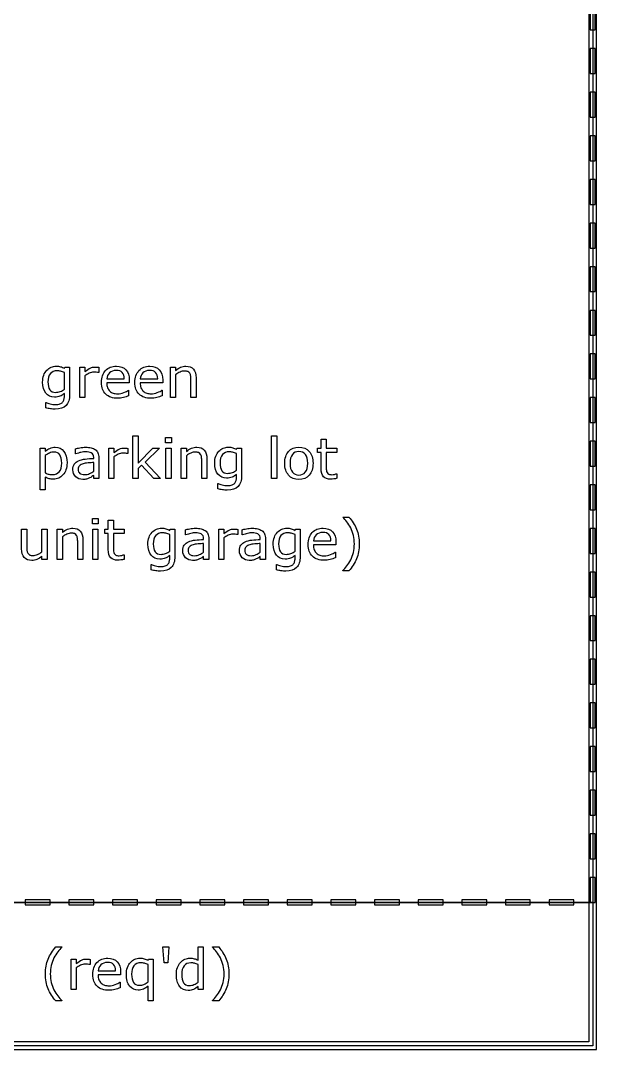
# Model space of a CAD drawing. Extents: x -13 to 750, y 12 to 2314.
# Drawn here: x 176.2 to 268.6, y 128.3 to 293.4 of the extents above; entities that cross this region are included whole.
import ezdxf

# ---------------------------------------------------------------- set-up
doc = ezdxf.new("R2010")
doc.units = 0
doc.layers.get('0').update_dxf_attribs({"linetype": 'CONTINUOUS'})

msp = doc.modelspace()

# ---------------------------------------------------------------- linework, layer by layer
at = {"color": 7}
for points in [[(43.400391, 580.4896), (43.400391, 128.2904), (268.59961, 128.2904), (268.59961, 580.4896)], [(44.599609, 579.2904), (267.40039, 579.2904), (267.40039, 129.4896), (44.599609, 129.4896)], [(44, 295.89), (268, 295.89), (268, 151.89), (44, 151.89)], [(267.59961, 295.89), (267.59961, 291.89), (268.40039, 291.89), (268.40039, 295.89)], [(267.59961, 288.89), (267.59961, 284.89), (268.40039, 284.89), (268.40039, 288.89)], [(267.59961, 281.89), (267.59961, 277.89), (268.40039, 277.89), (268.40039, 281.89)], [(267.59961, 274.89), (267.59961, 270.89), (268.40039, 270.89), (268.40039, 274.89)], [(267.59961, 267.89), (267.59961, 263.89), (268.40039, 263.89), (268.40039, 267.89)], [(267.59961, 260.89), (267.59961, 256.89), (268.40039, 256.89), (268.40039, 260.89)], [(267.59961, 253.89), (267.59961, 249.89), (268.40039, 249.89), (268.40039, 253.89)], [(267.59961, 246.89), (267.59961, 242.89), (268.40039, 242.89), (268.40039, 246.89)], [(267.59961, 239.89), (267.59961, 235.89), (268.40039, 235.89), (268.40039, 239.89)], [(267.59961, 232.89), (267.59961, 228.89), (268.40039, 228.89), (268.40039, 232.89)], [(198.68628, 219.8902), (197.59644, 219.8902), (195.62769, 222.0391), (195.09155, 221.5294), (195.09155, 219.89), (194.26538, 219.89), (194.26538, 226.7279), (195.09155, 226.7279), (195.09155, 222.3421), (197.47778, 224.7987), (198.51929, 224.7987), (196.23853, 222.5311)], [(200.44409, 225.6207), (199.51245, 225.6207), (199.51245, 226.4776), (200.44409, 226.4776)], [(217.32791, 219.8902), (216.50174, 219.8902), (216.50174, 226.7281), (217.32791, 226.7281)], [(200.39139, 219.8902), (199.56522, 219.8902), (199.56522, 224.7989), (200.39139, 224.7989)], [(267.59961, 225.89), (267.59961, 221.89), (268.40039, 221.89), (268.40039, 225.89)], [(182.84399, 222.382)], [(222.29373, 222.3423)], [(223.14627, 222.3423)], [(267.59961, 218.89), (267.59961, 214.89), (268.40039, 214.89), (268.40039, 218.89)], [(188.7152, 212.6205), (187.78356, 212.6205), (187.78356, 213.4774), (188.7152, 213.4774)], [(188.6625, 206.89), (187.83633, 206.89), (187.83633, 211.7987), (188.6625, 211.7987)], [(267.59961, 211.89), (267.59961, 207.89), (268.40039, 207.89), (268.40039, 211.89)], [(230.55557, 209.4039)], [(267.59961, 204.89), (267.59961, 200.89), (268.40039, 200.89), (268.40039, 204.89)], [(267.59961, 197.89), (267.59961, 193.89), (268.40039, 193.89), (268.40039, 197.89)], [(267.59961, 190.89), (267.59961, 186.89), (268.40039, 186.89), (268.40039, 190.89)], [(267.59961, 183.89), (267.59961, 179.89), (268.40039, 179.89), (268.40039, 183.89)], [(267.59961, 176.89), (267.59961, 172.89), (268.40039, 172.89), (268.40039, 176.89)], [(267.59961, 169.89), (267.59961, 165.89), (268.40039, 165.89), (268.40039, 169.89)], [(267.59961, 162.89), (267.59961, 158.89), (268.40039, 158.89), (268.40039, 162.89)], [(267.59961, 155.89), (267.59961, 151.89), (268.40039, 151.89), (268.40039, 155.89)], [(177, 152.2904), (177, 151.4896), (181, 151.4896), (181, 152.2904)], [(184, 152.2904), (184, 151.4896), (188, 151.4896), (188, 152.2904)], [(191, 152.2904), (191, 151.4896), (195, 151.4896), (195, 152.2904)], [(198, 152.2904), (198, 151.4896), (202, 151.4896), (202, 152.2904)], [(205, 152.2904), (205, 151.4896), (209, 151.4896), (209, 152.2904)], [(212, 152.2904), (212, 151.4896), (216, 151.4896), (216, 152.2904)], [(219, 152.2904), (219, 151.4896), (223, 151.4896), (223, 152.2904)], [(226, 152.2904), (226, 151.4896), (230, 151.4896), (230, 152.2904)], [(233, 152.2904), (233, 151.4896), (237, 151.4896), (237, 152.2904)], [(240, 152.2904), (240, 151.4896), (244, 151.4896), (244, 152.2904)], [(247, 152.2904), (247, 151.4896), (251, 151.4896), (251, 152.2904)], [(254, 152.2904), (254, 151.4896), (258, 151.4896), (258, 152.2904)], [(261, 152.2904), (261, 151.4896), (265, 151.4896), (265, 152.2904)], [(44, 151.89), (268, 151.89), (268, 128.89), (44, 128.89)], [(200.0376, 144.7279), (199.84863, 142.1835), (199.25098, 142.1835), (199.06201, 144.7279)], [(209.65723, 140.4038)]]:
    msp.add_lwpolyline(points, close=True, dxfattribs=at)
for points in [[(183.27682, 237.5877), (183.32952, 237.7986), (184.10296, 237.7986), (184.10306, 233.4482)], [(186.55525, 236.3755), (186.55525, 232.89), (185.729, 232.89), (185.729, 237.7987), (186.55518, 237.7987), (186.55518, 237.0736)], [(188.79199, 237.7467), (188.79202, 236.8979)], [(201.11873, 236.5548), (201.11873, 232.89), (200.29256, 232.89), (200.29256, 237.7987), (201.11873, 237.7987), (201.11873, 237.2538)], [(183.27689, 234.2392), (183.27689, 236.9155)], [(188.79202, 236.8979), (188.74812, 236.8979)], [(190.06204, 235.8916), (192.87454, 235.8916)], [(193.67874, 235.2588), (190.06204, 235.2588)], [(193.6787, 235.707), (193.67874, 235.2588)], [(195.42337, 235.8916), (198.23587, 235.8916)], [(199.04007, 235.2588), (195.42337, 235.2588)], [(199.04012, 235.707), (199.04007, 235.2588)], [(204.397, 232.8901), (203.57083, 232.8901), (203.57083, 235.685)], [(204.39705, 236.076), (204.397, 232.8901)], [(183.27682, 233.1097), (183.27682, 233.558)], [(183.27689, 234.2393), (183.27689, 234.2392)], [(193.53812, 234.0898), (193.58202, 234.0898), (193.58202, 233.1889)], [(198.89944, 234.0898), (198.94344, 234.0898), (198.94344, 233.1889)], [(180.29739, 231.2421), (180.29739, 232.0858), (180.34129, 232.0858)], [(224.44266, 221.4938), (224.44266, 224.1042), (223.88455, 224.1042), (223.88455, 224.7985), (224.44266, 224.7985), (224.44266, 226.2091), (225.26883, 226.2091), (225.26883, 224.7985), (226.97391, 224.7985), (226.97391, 224.1042), (225.26883, 224.1042), (225.26883, 221.8673)], [(180.20288, 220.1368), (180.20288, 218.0802), (179.37671, 218.0802), (179.37671, 224.7994), (180.20288, 224.7994), (180.20288, 224.2852)], [(185.10718, 223.8541), (185.06328, 223.8541), (185.06328, 224.6934)], [(191.21562, 223.3756), (191.21562, 219.89), (190.38944, 219.89), (190.38944, 224.7987), (191.21562, 224.7987), (191.21562, 224.0736)], [(193.45243, 224.7467), (193.45239, 223.898)], [(202.85237, 223.5549), (202.85237, 219.89), (202.0262, 219.89), (202.0262, 224.7987), (202.85237, 224.7987), (202.85237, 224.2538)], [(210.87668, 224.5878), (210.92938, 224.7987), (211.70282, 224.7987), (211.70291, 220.4483)], [(180.20288, 223.5904), (180.20288, 220.8087)], [(187.97681, 223.1337), (187.97681, 223.2611)], [(188.79863, 223.221), (188.79858, 219.8902)], [(193.45239, 223.898), (193.40849, 223.898)], [(206.1307, 223.076), (206.13065, 219.8902)], [(210.87674, 221.2393), (210.87674, 223.9156)], [(183.69653, 222.4044), (183.69653, 222.4039)], [(187.97681, 221.0987), (187.97681, 222.4654)], [(206.13065, 219.8902), (205.30447, 219.8902), (205.30447, 222.6851)], [(210.87674, 221.2394), (210.87674, 221.2393)], [(187.97681, 221.0986), (187.97681, 221.0987)], [(188.79858, 219.8902), (187.97681, 219.8902), (187.97681, 220.4131)], [(210.87668, 220.1098), (210.87668, 220.5581)], [(226.92998, 220.6764), (226.97388, 220.6764), (226.97391, 219.9341)], [(207.89725, 218.2422), (207.89725, 219.0859), (207.94115, 219.0859)], [(190.31485, 208.4937), (190.31485, 211.1041), (189.75674, 211.1041), (189.75674, 211.7984), (190.31485, 211.7984), (190.31485, 213.209), (191.14102, 213.209), (191.14102, 211.7984), (192.8461, 211.7984), (192.8461, 211.1041), (191.14102, 211.1041), (191.14102, 208.8672)], [(227.91006, 213.6841), (227.91006, 213.7281), (228.91641, 213.7281)], [(176.40172, 208.6127), (176.40172, 211.7987), (177.22789, 211.7987), (177.22789, 209.0038)], [(179.68008, 208.1336), (179.68008, 211.7986), (180.50625, 211.7986), (180.50621, 206.89)], [(182.95831, 210.5547), (182.95831, 206.89), (182.13214, 206.89), (182.13214, 211.7987), (182.95831, 211.7987), (182.95831, 211.2538)], [(200.16293, 211.5877), (200.21563, 211.7986), (200.98906, 211.7986), (200.98916, 207.4482)], [(202.73819, 210.854), (202.69419, 210.854), (202.69419, 211.6933)], [(208.84663, 210.3755), (208.84663, 206.89), (208.02045, 206.89), (208.02045, 211.7987), (208.84663, 211.7987), (208.84663, 211.0736)], [(211.08344, 211.7467), (211.0834, 210.8979)], [(211.82608, 210.854), (211.78218, 210.854), (211.78218, 211.6933)], [(220.26352, 211.5877), (220.31622, 211.7986), (221.08966, 211.7986), (221.08975, 207.4482)], [(186.23668, 206.89), (185.41051, 206.89), (185.41051, 209.6849)], [(186.23663, 210.076), (186.23668, 206.89)], [(200.16299, 208.2392), (200.16299, 210.9155)], [(205.60782, 210.1336), (205.60782, 210.261)], [(206.42954, 210.2209), (206.42959, 206.8901)], [(211.0834, 210.8979), (211.0395, 210.8979)], [(214.69571, 210.1336), (214.69571, 210.261)], [(215.51753, 210.2209), (215.51748, 206.8901)], [(220.26358, 208.2392), (220.26358, 210.9155)], [(223.20791, 209.8916), (226.02041, 209.8916)], [(226.82457, 209.707), (226.82461, 209.2588)], [(200.16299, 208.2393), (200.16299, 208.2392)], [(205.60782, 208.0986), (205.60782, 209.4653)], [(205.60782, 208.0985), (205.60782, 208.0986)], [(214.69571, 208.0986), (214.69571, 209.4653)], [(214.69571, 208.0985), (214.69571, 208.0986)], [(220.26358, 208.2393), (220.26358, 208.2392)], [(226.82461, 209.2588), (223.20791, 209.2588)], [(226.68399, 208.0898), (226.72789, 208.0898), (226.72789, 207.1889)], [(180.50621, 206.89), (179.68004, 206.89), (179.68004, 207.4349)], [(192.80217, 207.6763), (192.84607, 207.6763), (192.8461, 206.934)], [(200.16293, 207.1097), (200.16293, 207.558)], [(206.42959, 206.8901), (205.60782, 206.8901), (205.60782, 207.413)], [(215.51748, 206.8901), (214.69571, 206.8901), (214.69571, 207.413)], [(220.26352, 207.1097), (220.26352, 207.558)], [(197.1835, 205.2421), (197.1835, 206.0858), (197.2274, 206.0858)], [(217.28409, 205.2421), (217.28409, 206.0858), (217.32799, 206.0858)], [(228.91641, 205.0796), (227.91006, 205.0796), (227.91006, 205.1236)], [(181.87939, 144.7279), (182.88574, 144.7279), (182.88574, 144.6839)], [(204.72656, 142.6014), (204.72656, 144.7284), (205.55273, 144.7284), (205.55273, 137.89)], [(207.01172, 144.684), (207.01172, 144.728), (208.01807, 144.728)], [(185.17094, 141.3754), (185.17094, 137.89), (184.34477, 137.89), (184.34477, 142.7987), (185.17094, 142.7987), (185.17094, 142.0736)], [(187.40775, 142.7467), (187.40771, 141.8978)], [(196.70215, 142.5877), (196.75485, 142.7986), (197.52829, 142.7986), (197.52832, 136.0795)], [(187.40771, 141.8978), (187.36381, 141.8978)], [(188.67773, 140.8915), (191.49023, 140.8915)], [(192.29439, 140.7069), (192.29443, 140.2587)], [(196.70215, 139.138), (196.70215, 141.9154)], [(204.72656, 139.0985), (204.72656, 141.9154)], [(192.29443, 140.2587), (188.67773, 140.2587)], [(192.15381, 139.0897), (192.19771, 139.0897), (192.19771, 138.1888)], [(196.70215, 139.1385), (196.70215, 139.138)], [(204.72656, 139.0983), (204.72656, 139.0985)], [(197.52832, 136.0795), (196.70215, 136.0795), (196.70215, 138.4437)], [(205.55273, 137.89), (204.72656, 137.89), (204.72656, 138.4042)], [(182.88574, 136.0795), (181.87939, 136.0795)], [(182.88574, 136.1234), (182.88574, 136.0795)], [(208.01807, 136.0795), (207.01172, 136.0795), (207.01172, 136.1235)]]:
    msp.add_lwpolyline(points, dxfattribs=at)
for points in [[(180.44674, 237.2757), (180.637167, 237.483767), (180.86861, 237.6449), (181.14107, 237.7591)], [(181.14107, 237.7591), (181.41353, 237.8763), (181.684527, 237.9349), (181.95406, 237.9349)], [(181.95406, 237.9349), (182.23824, 237.9349), (182.475547, 237.905567), (182.66598, 237.8469)], [(182.66598, 237.8469), (182.859333, 237.791567), (183.062947, 237.705167), (183.27682, 237.5877)], [(187.4209, 237.6317), (187.672853, 237.743033), (187.9292, 237.7987), (188.18994, 237.7987)], [(188.18994, 237.7987), (188.333493, 237.7987), (188.437497, 237.794367), (188.50195, 237.7857)], [(188.50195, 237.7857), (188.566417, 237.779033), (188.663097, 237.766033), (188.79199, 237.7467)], [(189.87743, 237.2275), (190.316883, 237.699167), (190.894033, 237.935), (191.60888, 237.935)], [(191.60888, 237.935), (192.270987, 237.935), (192.78075, 237.741633), (193.13817, 237.3549)], [(195.23885, 237.2275), (195.678303, 237.699167), (196.25545, 237.935), (196.97029, 237.935)], [(196.97029, 237.935), (197.632403, 237.935), (198.14217, 237.741633), (198.49959, 237.3549)], [(201.11873, 237.2538), (201.376543, 237.467667), (201.643147, 237.634633), (201.91854, 237.7547)], [(201.91854, 237.7547), (202.193927, 237.874833), (202.47664, 237.9349), (202.76668, 237.9349)], [(202.76668, 237.9349), (203.296953, 237.9349), (203.70125, 237.775233), (203.97957, 237.4559)], [(179.78316, 235.3905), (179.78316, 235.812367), (179.841753, 236.175633), (179.95894, 236.4803)], [(179.95894, 236.4803), (180.07906, 236.787967), (180.24166, 237.0531), (180.44674, 237.2757)], [(181.02689, 236.7354), (180.766143, 236.430733), (180.63577, 235.988367), (180.63577, 235.4083)], [(182.09915, 237.1924), (181.64505, 237.1924), (181.28763, 237.040067), (181.02689, 236.7354)], [(182.66165, 237.1264), (182.47415, 237.1704), (182.28665, 237.1924), (182.09915, 237.1924)], [(183.27689, 236.9155), (183.057163, 237.0151), (182.852083, 237.0854), (182.66165, 237.1264)], [(186.55518, 237.0736), (186.8833, 237.337267), (187.171873, 237.5233), (187.4209, 237.6317)], [(187.24079, 236.8105), (187.00349, 236.699167), (186.774977, 236.554167), (186.55525, 236.3755)], [(187.97907, 236.9819), (187.72419, 236.9819), (187.478097, 236.924767), (187.24079, 236.8105)], [(188.38777, 236.9599), (188.27351, 236.974567), (188.137277, 236.9819), (187.97907, 236.9819)], [(188.74812, 236.8979), (188.625073, 236.927233), (188.504957, 236.9479), (188.38777, 236.9599)], [(189.22265, 235.3159), (189.22265, 236.118633), (189.44091, 236.755833), (189.87743, 237.2275)], [(190.50589, 236.8628), (190.24515, 236.602), (190.0972, 236.278267), (190.06204, 235.8916)], [(191.56497, 237.2539), (191.12259, 237.2539), (190.769563, 237.123533), (190.50589, 236.8628)], [(192.54495, 236.8979), (192.331083, 237.135233), (192.004423, 237.2539), (191.56497, 237.2539)], [(192.87454, 235.8916), (192.871873, 236.3252), (192.76201, 236.660633), (192.54495, 236.8979)], [(193.13817, 237.3549), (193.498523, 236.968233), (193.6787, 236.418933), (193.6787, 235.707)], [(194.58406, 235.3159), (194.58406, 236.118633), (194.802323, 236.755833), (195.23885, 237.2275)], [(195.86722, 236.8628), (195.606473, 236.602), (195.458523, 236.278267), (195.42337, 235.8916)], [(196.9263, 237.2539), (196.48392, 237.2539), (196.130893, 237.123533), (195.86722, 236.8628)], [(197.90628, 236.8979), (197.692413, 237.135233), (197.365753, 237.2539), (196.9263, 237.2539)], [(198.23587, 235.8916), (198.233203, 236.3252), (198.12334, 236.660633), (197.90628, 236.8979)], [(198.49959, 237.3549), (198.859943, 236.968233), (199.04012, 236.418933), (199.04012, 235.707)], [(201.82625, 236.9811), (201.580157, 236.869767), (201.344317, 236.727667), (201.11873, 236.5548)], [(202.53377, 237.1481), (202.308183, 237.1481), (202.072343, 237.092433), (201.82625, 236.9811)], [(203.0699, 237.0561), (202.932207, 237.117433), (202.753497, 237.1481), (202.53377, 237.1481)], [(203.38631, 236.7837), (203.31307, 236.9067), (203.2076, 236.9975), (203.0699, 237.0561)], [(203.53133, 236.3178), (203.504997, 236.517067), (203.456657, 236.672367), (203.38631, 236.7837)], [(203.57083, 235.685), (203.57083, 235.9106), (203.557663, 236.121533), (203.53133, 236.3178)], [(203.97957, 237.4559), (204.25789, 237.136567), (204.39705, 236.6766), (204.39705, 236.076)], [(180.29732, 233.5975), (179.954547, 234.0223), (179.78316, 234.619967), (179.78316, 235.3905)], [(180.63577, 235.4083), (180.63577, 234.8575), (180.73245, 234.44), (180.92581, 234.1558)], [(189.90819, 233.435), (189.451163, 233.8774), (189.22265, 234.504367), (189.22265, 235.3159)], [(190.06204, 235.2588), (190.06204, 234.957), (190.10745, 234.6933), (190.19827, 234.4677)], [(190.19827, 234.4677), (190.28909, 234.2451), (190.413603, 234.062), (190.57181, 233.9184)], [(195.26961, 233.435), (194.812577, 233.8774), (194.58406, 234.504367), (194.58406, 235.3159)], [(195.42337, 235.2588), (195.42337, 234.957), (195.46878, 234.6933), (195.5596, 234.4677)], [(195.5596, 234.4677), (195.65042, 234.2451), (195.774933, 234.062), (195.93314, 233.9184)], [(181.69478, 232.9647), (181.108847, 232.9647), (180.643027, 233.175633), (180.29732, 233.5975)], [(180.92581, 234.1558), (181.11917, 233.871667), (181.43997, 233.7296), (181.88821, 233.7296)], [(182.56051, 233.1097), (182.334923, 233.013033), (182.046347, 232.9647), (181.69478, 232.9647)], [(181.88821, 233.7296), (182.12845, 233.7296), (182.368687, 233.775), (182.60892, 233.8658)], [(183.27682, 233.558), (183.027793, 233.358733), (182.789023, 233.2093), (182.56051, 233.1097)], [(182.60892, 233.8658), (182.85208, 233.959533), (183.074737, 234.084033), (183.27689, 234.2393)], [(183.21092, 232.5692), (183.254853, 232.730333), (183.27682, 232.9105), (183.27682, 233.1097)], [(184.10306, 233.4482), (184.10306, 232.6162), (183.914093, 232.005367), (183.53616, 231.6157)], [(191.81542, 232.7758), (191.000967, 232.7758), (190.365223, 232.995533), (189.90819, 233.435)], [(190.57181, 233.9184), (190.72415, 233.7778), (190.904323, 233.672333), (191.11233, 233.602)], [(191.11233, 233.602), (191.32327, 233.531667), (191.554717, 233.4965), (191.80667, 233.4965)], [(191.80667, 233.4965), (192.140657, 233.4965), (192.476107, 233.562433), (192.81302, 233.6943)], [(192.72948, 232.8945), (192.43944, 232.815367), (192.134753, 232.7758), (191.81542, 232.7758)], [(193.58202, 233.1889), (193.3037, 233.0717), (193.01952, 232.973567), (192.72948, 232.8945)], [(192.81302, 233.6943), (193.15286, 233.829033), (193.39456, 233.960867), (193.53812, 234.0898)], [(197.17684, 232.7758), (196.362387, 232.7758), (195.726643, 232.995533), (195.26961, 233.435)], [(195.93314, 233.9184), (196.08548, 233.7778), (196.265653, 233.672333), (196.47366, 233.602)], [(196.47366, 233.602), (196.6846, 233.531667), (196.916047, 233.4965), (197.168, 233.4965)], [(197.168, 233.4965), (197.501987, 233.4965), (197.837437, 233.562433), (198.17435, 233.6943)], [(198.0909, 232.8945), (197.80086, 232.815367), (197.496173, 232.7758), (197.17684, 232.7758)], [(198.94344, 233.1889), (198.66512, 233.0717), (198.38094, 232.973567), (198.0909, 232.8945)], [(198.17435, 233.6943), (198.51419, 233.829033), (198.755887, 233.960867), (198.89944, 234.0898)], [(181.02689, 231.0882), (180.78079, 231.123533), (180.537623, 231.174833), (180.29739, 231.2421)], [(180.34129, 232.0858), (180.476057, 232.033133), (180.689923, 231.968667), (180.98289, 231.8924)], [(180.98289, 231.8924), (181.275857, 231.813333), (181.568827, 231.7738), (181.8618, 231.7738)], [(183.53616, 231.6157), (183.158233, 231.226033), (182.57669, 231.0312), (181.79153, 231.0312)], [(181.8618, 231.7738), (182.143047, 231.7738), (182.375957, 231.8075), (182.56053, 231.8749)], [(182.56053, 231.8749), (182.745097, 231.942233), (182.88865, 232.035967), (182.99119, 232.1561)], [(182.99119, 232.1561), (183.09373, 232.270367), (183.166973, 232.408067), (183.21092, 232.5692)], [(181.79153, 231.0312), (181.53079, 231.0312), (181.27591, 231.0502), (181.02689, 231.0882)], [(180.20288, 224.2852), (180.422607, 224.4698), (180.6687, 224.623633), (180.94116, 224.7467)], [(180.94116, 224.7467), (181.216553, 224.872633), (181.509523, 224.9356), (181.82007, 224.9356)], [(181.82007, 224.9356), (182.411863, 224.9356), (182.871823, 224.7115), (183.19995, 224.2633)], [(185.06328, 224.6934), (185.224413, 224.7374), (185.457323, 224.785733), (185.76201, 224.8384)], [(185.76201, 224.8384), (186.066697, 224.891067), (186.36699, 224.9174), (186.66289, 224.9174)], [(186.66289, 224.9174), (187.008597, 224.9174), (187.30889, 224.888067), (187.56377, 224.8294)], [(187.56377, 224.8294), (187.821583, 224.774067), (188.04424, 224.677367), (188.23174, 224.5393)], [(188.23174, 224.5393), (188.416307, 224.404567), (188.55693, 224.230267), (188.65361, 224.0164)], [(191.21562, 224.0736), (191.54374, 224.337267), (191.832313, 224.5233), (192.08134, 224.6317)], [(192.08134, 224.6317), (192.333293, 224.743033), (192.58964, 224.7987), (192.85038, 224.7987)], [(192.85038, 224.7987), (192.993933, 224.7987), (193.097937, 224.794367), (193.16239, 224.7857)], [(193.16239, 224.7857), (193.226857, 224.779033), (193.323537, 224.766033), (193.45243, 224.7467)], [(202.85237, 224.2538), (203.110183, 224.467667), (203.376787, 224.634633), (203.65218, 224.7547)], [(203.65218, 224.7547), (203.927573, 224.874833), (204.210287, 224.9349), (204.50032, 224.9349)], [(204.50032, 224.9349), (205.030593, 224.9349), (205.43489, 224.775233), (205.71321, 224.4559)], [(208.0466, 224.2758), (208.237033, 224.483867), (208.46848, 224.645), (208.74094, 224.7592)], [(208.74094, 224.7592), (209.0134, 224.8764), (209.284397, 224.935), (209.55393, 224.935)], [(209.55393, 224.935), (209.838103, 224.935), (210.075407, 224.905667), (210.26584, 224.847)], [(210.26584, 224.847), (210.4592, 224.791667), (210.662813, 224.705267), (210.87668, 224.5878)], [(219.22635, 224.2364), (219.636503, 224.7022), (220.18875, 224.9351), (220.88309, 224.9351)], [(220.88309, 224.9351), (221.571563, 224.9351), (222.12088, 224.7022), (222.53104, 224.2364)], [(180.89282, 223.9947), (180.652587, 223.892167), (180.422607, 223.7574), (180.20288, 223.5904)], [(181.60913, 224.1485), (181.371823, 224.1485), (181.133053, 224.097233), (180.89282, 223.9947)], [(182.54077, 223.709), (182.338623, 224.002), (182.028077, 224.1485), (181.60913, 224.1485)], [(182.84399, 222.3819), (182.84399, 222.9737), (182.742917, 223.416067), (182.54077, 223.709)], [(183.19995, 224.2633), (183.531003, 223.817967), (183.69653, 223.198333), (183.69653, 222.4044)], [(185.93335, 224.1002), (185.66675, 224.0442), (185.39136, 223.962167), (185.10718, 223.8541)], [(185.55103, 222.7601), (185.849857, 222.891967), (186.208743, 222.981333), (186.62769, 223.0282)], [(186.65845, 224.1882), (186.44165, 224.1882), (186.19995, 224.158867), (185.93335, 224.1002)], [(186.62769, 223.0282), (187.04663, 223.074867), (187.496337, 223.110033), (187.97681, 223.1337)], [(187.17261, 224.1532), (187.008543, 224.176533), (186.837157, 224.1882), (186.65845, 224.1882)], [(187.59448, 224.017), (187.477293, 224.084333), (187.33667, 224.129733), (187.17261, 224.1532)], [(187.87573, 223.7269), (187.811263, 223.849967), (187.717513, 223.946667), (187.59448, 224.017)], [(187.97681, 223.2611), (187.97681, 223.448633), (187.943117, 223.6039), (187.87573, 223.7269)], [(188.65361, 224.0164), (188.75029, 223.802533), (188.79863, 223.5374), (188.79863, 223.221)], [(191.90116, 223.8106), (191.66386, 223.699267), (191.435347, 223.554267), (191.21562, 223.3756)], [(192.63944, 223.982), (192.38456, 223.982), (192.138467, 223.924867), (191.90116, 223.8106)], [(193.04814, 223.96), (192.93388, 223.974667), (192.797647, 223.982), (192.63944, 223.982)], [(193.40849, 223.898), (193.285443, 223.927333), (193.165327, 223.948), (193.04814, 223.96)], [(203.55989, 223.9812), (203.313797, 223.869867), (203.077957, 223.727767), (202.85237, 223.5549)], [(204.26741, 224.1482), (204.04183, 224.1482), (203.80599, 224.092533), (203.55989, 223.9812)], [(204.80355, 224.0562), (204.66585, 224.117533), (204.487137, 224.1482), (204.26741, 224.1482)], [(205.11995, 223.7838), (205.04671, 223.9068), (204.941243, 223.9976), (204.80355, 224.0562)], [(205.26497, 223.3179), (205.23857, 223.517167), (205.19023, 223.672467), (205.11995, 223.7838)], [(205.30447, 222.6851), (205.30447, 222.9107), (205.291303, 223.121633), (205.26497, 223.3179)], [(205.71321, 224.4559), (205.991537, 224.136567), (206.1307, 223.6766), (206.1307, 223.076)], [(207.38303, 222.3906), (207.38303, 222.812467), (207.441623, 223.175733), (207.55881, 223.4804)], [(207.55881, 223.4804), (207.678923, 223.788067), (207.84152, 224.0532), (208.0466, 224.2758)], [(208.62674, 223.7355), (208.366, 223.430833), (208.23563, 222.988467), (208.23563, 222.4084)], [(209.699, 224.1925), (209.2449, 224.1925), (208.88748, 224.040167), (208.62674, 223.7355)], [(210.2615, 224.1265), (210.074, 224.1705), (209.8865, 224.1925), (209.699, 224.1925)], [(210.87674, 223.9156), (210.657013, 224.0152), (210.451933, 224.0855), (210.2615, 224.1265)], [(218.61551, 222.3423), (218.61551, 223.142167), (218.819123, 223.773533), (219.22635, 224.2364)], [(219.83719, 223.7574), (219.591097, 223.4498), (219.46805, 222.9781), (219.46805, 222.3423)], [(220.88309, 224.2232), (220.434843, 224.2232), (220.08621, 224.067933), (219.83719, 223.7574)], [(221.9202, 223.7574), (221.671173, 224.067933), (221.32547, 224.2232), (220.88309, 224.2232)], [(222.29373, 222.3423), (222.29373, 222.9781), (222.16922, 223.4498), (221.9202, 223.7574)], [(222.53104, 224.2364), (222.941193, 223.773533), (223.14627, 223.142167), (223.14627, 222.3423)], [(182.45728, 221.0021), (182.715087, 221.312633), (182.84399, 221.7726), (182.84399, 222.382)], [(183.52515, 221.3096), (183.41089, 220.981467), (183.249757, 220.703167), (183.04175, 220.4747)], [(183.69653, 222.4039), (183.69653, 222.005433), (183.639403, 221.640667), (183.52515, 221.3096)], [(184.62817, 221.3143), (184.62817, 221.686367), (184.707273, 221.986667), (184.86548, 222.2152)], [(185.0896, 220.1937), (184.78198, 220.4867), (184.62817, 220.860233), (184.62817, 221.3143)], [(184.86548, 222.2152), (185.026613, 222.446667), (185.25513, 222.6283), (185.55103, 222.7601)], [(185.70044, 221.9555), (185.553953, 221.8149), (185.48071, 221.6201), (185.48071, 221.3711)], [(185.48071, 221.3711), (185.48071, 221.089833), (185.565673, 220.8774), (185.7356, 220.7338)], [(186.27612, 222.2719), (186.03882, 222.204567), (185.846927, 222.0991), (185.70044, 221.9555)], [(187.08472, 222.3994), (186.744873, 222.370067), (186.47534, 222.327567), (186.27612, 222.2719)], [(187.97681, 222.4654), (187.724857, 222.450733), (187.427493, 222.428733), (187.08472, 222.3994)], [(207.89719, 220.5976), (207.554417, 221.0224), (207.38303, 221.620067), (207.38303, 222.3906)], [(208.23563, 222.4084), (208.23563, 221.8576), (208.332307, 221.4401), (208.52566, 221.1559)], [(210.20877, 220.8659), (210.451937, 220.959633), (210.674593, 221.084133), (210.87674, 221.2394)], [(219.22635, 220.4483), (218.819123, 220.911167), (218.61551, 221.5425), (218.61551, 222.3423)], [(219.46805, 222.3423), (219.46805, 221.7271), (219.59256, 221.259833), (219.84158, 220.9405)], [(221.9158, 220.9361), (222.167753, 221.2525), (222.29373, 221.721233), (222.29373, 222.3423)], [(223.14627, 222.3423), (223.14627, 221.5425), (222.941193, 220.911167), (222.53104, 220.4483)], [(224.83377, 220.1974), (224.57303, 220.466933), (224.44266, 220.899067), (224.44266, 221.4938)], [(225.26883, 221.8673), (225.26883, 221.6095), (225.274697, 221.407367), (225.28643, 221.2609)], [(225.28643, 221.2609), (225.298163, 221.117367), (225.339177, 220.9826), (225.40947, 220.8566)], [(180.20288, 220.8087), (180.437253, 220.703233), (180.637937, 220.631433), (180.80493, 220.5933)], [(180.8313, 219.8775), (180.62622, 219.932833), (180.416747, 220.019267), (180.20288, 220.1368)], [(180.80493, 220.5933), (180.97485, 220.5553), (181.166747, 220.5363), (181.38062, 220.5363)], [(181.52563, 219.7935), (181.27075, 219.7935), (181.039307, 219.8215), (180.8313, 219.8775)], [(181.38062, 220.5363), (181.84058, 220.5363), (182.199467, 220.691567), (182.45728, 221.0021)], [(182.3562, 219.9693), (182.09546, 219.8521), (181.818603, 219.7935), (181.52563, 219.7935)], [(183.04175, 220.4747), (182.84839, 220.2579), (182.619873, 220.089433), (182.3562, 219.9693)], [(186.2146, 219.7543), (185.77222, 219.7543), (185.39722, 219.900767), (185.0896, 220.1937)], [(185.7356, 220.7338), (185.90552, 220.5932), (186.164797, 220.5229), (186.51343, 220.5229)], [(186.84302, 219.8243), (186.664307, 219.777633), (186.454833, 219.7543), (186.2146, 219.7543)], [(186.51343, 220.5229), (186.80347, 220.5229), (187.068607, 220.578567), (187.30884, 220.6899)], [(187.31763, 219.9913), (187.17993, 219.9239), (187.021727, 219.868233), (186.84302, 219.8243)], [(187.30884, 220.6899), (187.549073, 220.804167), (187.77173, 220.9404), (187.97681, 221.0986)], [(187.67798, 220.2022), (187.554933, 220.114333), (187.434817, 220.044033), (187.31763, 219.9913)], [(187.97681, 220.4131), (187.903563, 220.3631), (187.803953, 220.2928), (187.67798, 220.2022)], [(209.29465, 219.9648), (208.70871, 219.9648), (208.24289, 220.175733), (207.89719, 220.5976)], [(208.52566, 221.1559), (208.71902, 220.871767), (209.039823, 220.7297), (209.48807, 220.7297)], [(210.16037, 220.1098), (209.934783, 220.013133), (209.64621, 219.9648), (209.29465, 219.9648)], [(209.48807, 220.7297), (209.728303, 220.7297), (209.968537, 220.7751), (210.20877, 220.8659)], [(210.87668, 220.5581), (210.627653, 220.358833), (210.388883, 220.2094), (210.16037, 220.1098)], [(210.81078, 219.5693), (210.854713, 219.730433), (210.87668, 219.9106), (210.87668, 220.1098)], [(211.70291, 220.4483), (211.70291, 219.6163), (211.513947, 219.005467), (211.13602, 218.6158)], [(220.88309, 219.754), (220.18875, 219.754), (219.636503, 219.985433), (219.22635, 220.4483)], [(219.84158, 220.9405), (220.090607, 220.6241), (220.437777, 220.4659), (220.88309, 220.4659)], [(220.88309, 220.4659), (221.322543, 220.4659), (221.66678, 220.622633), (221.9158, 220.9361)], [(222.53104, 220.4483), (222.12088, 219.985433), (221.571563, 219.754), (220.88309, 219.754)], [(225.97635, 219.7931), (225.47537, 219.7931), (225.09451, 219.927867), (224.83377, 220.1974)], [(225.40947, 220.8566), (225.473937, 220.7394), (225.56183, 220.652967), (225.67315, 220.5973)], [(225.67315, 220.5973), (225.787403, 220.544633), (225.960253, 220.5183), (226.1917, 220.5183)], [(226.46414, 219.8331), (226.2825, 219.806433), (226.119903, 219.7931), (225.97635, 219.7931)], [(226.1917, 220.5183), (226.326467, 220.5183), (226.467093, 220.5373), (226.61358, 220.5753)], [(226.97391, 219.9341), (226.818637, 219.892767), (226.648713, 219.8591), (226.46414, 219.8331)], [(226.61358, 220.5753), (226.76006, 220.616633), (226.865527, 220.650333), (226.92998, 220.6764)], [(208.62674, 218.0883), (208.380647, 218.123633), (208.137483, 218.174933), (207.89725, 218.2422)], [(207.94115, 219.0859), (208.075917, 219.033233), (208.289783, 218.968767), (208.58275, 218.8925)], [(208.58275, 218.8925), (208.875723, 218.813433), (209.168693, 218.7739), (209.46166, 218.7739)], [(209.39139, 218.0313), (209.130643, 218.0313), (208.87576, 218.0503), (208.62674, 218.0883)], [(211.13602, 218.6158), (210.758087, 218.226133), (210.176543, 218.0313), (209.39139, 218.0313)], [(209.46166, 218.7739), (209.742907, 218.7739), (209.975817, 218.8076), (210.16039, 218.875)], [(210.16039, 218.875), (210.344963, 218.942333), (210.488517, 219.036067), (210.59105, 219.1562)], [(210.59105, 219.1562), (210.69359, 219.270467), (210.766833, 219.408167), (210.81078, 219.5693)], [(228.58682, 212.9415), (228.372953, 213.2227), (228.147367, 213.470233), (227.91006, 213.6841)], [(228.91641, 213.7281), (229.434963, 213.133367), (229.837797, 212.484433), (230.12491, 211.7813)], [(182.95831, 211.2538), (183.216123, 211.467667), (183.482727, 211.634633), (183.75812, 211.7547)], [(183.75812, 211.7547), (184.033507, 211.874833), (184.31622, 211.9349), (184.60626, 211.9349)], [(184.60626, 211.9349), (185.136533, 211.9349), (185.54083, 211.775233), (185.81915, 211.4559)], [(185.81915, 211.4559), (186.09747, 211.136567), (186.23663, 210.6766), (186.23663, 210.076)], [(197.33285, 211.2757), (197.523283, 211.483767), (197.75473, 211.6449), (198.02719, 211.7591)], [(198.02719, 211.7591), (198.29965, 211.8763), (198.570647, 211.9349), (198.84018, 211.9349)], [(198.84018, 211.9349), (199.12436, 211.9349), (199.361663, 211.905567), (199.55209, 211.8469)], [(199.55209, 211.8469), (199.74545, 211.791567), (199.949063, 211.705167), (200.16293, 211.5877)], [(202.69419, 211.6933), (202.855323, 211.7373), (203.088233, 211.785633), (203.39292, 211.8383)], [(203.39292, 211.8383), (203.697607, 211.890967), (203.9979, 211.9173), (204.2938, 211.9173)], [(204.2938, 211.9173), (204.639507, 211.9173), (204.9398, 211.887967), (205.19468, 211.8293)], [(205.19468, 211.8293), (205.452493, 211.773967), (205.67515, 211.677267), (205.86265, 211.5392)], [(205.86265, 211.5392), (206.047217, 211.404467), (206.18784, 211.230167), (206.28452, 211.0163)], [(208.84663, 211.0736), (209.17475, 211.337267), (209.463323, 211.5233), (209.71235, 211.6317)], [(209.71235, 211.6317), (209.964303, 211.743033), (210.22065, 211.7987), (210.48139, 211.7987)], [(210.48139, 211.7987), (210.624943, 211.7987), (210.728947, 211.794367), (210.7934, 211.7857)], [(210.7934, 211.7857), (210.857867, 211.779033), (210.954547, 211.766033), (211.08344, 211.7467)], [(211.78218, 211.6933), (211.943313, 211.7373), (212.176223, 211.785633), (212.48091, 211.8383)], [(212.48091, 211.8383), (212.785597, 211.890967), (213.08589, 211.9173), (213.38179, 211.9173)], [(213.38179, 211.9173), (213.727497, 211.9173), (214.02779, 211.887967), (214.28267, 211.8293)], [(214.28267, 211.8293), (214.540483, 211.773967), (214.76314, 211.677267), (214.95064, 211.5392)], [(214.95064, 211.5392), (215.135207, 211.404467), (215.27583, 211.230167), (215.37251, 211.0163)], [(217.43344, 211.2757), (217.623867, 211.483767), (217.855313, 211.6449), (218.12778, 211.7591)], [(218.12778, 211.7591), (218.40024, 211.8763), (218.671233, 211.9349), (218.94076, 211.9349)], [(218.94076, 211.9349), (219.22494, 211.9349), (219.462247, 211.905567), (219.65268, 211.8469)], [(219.65268, 211.8469), (219.84604, 211.791567), (220.049653, 211.705167), (220.26352, 211.5877)], [(223.0233, 211.2275), (223.462753, 211.699167), (224.039903, 211.935), (224.75475, 211.935)], [(224.75475, 211.935), (225.416857, 211.935), (225.926623, 211.741633), (226.28405, 211.3549)], [(226.28405, 211.3549), (226.644397, 210.968233), (226.82457, 210.418933), (226.82457, 209.707)], [(229.18887, 211.9659), (229.004303, 212.337967), (228.80362, 212.663167), (228.58682, 212.9415)], [(229.61953, 210.775), (229.511137, 211.2086), (229.367583, 211.605567), (229.18887, 211.9659)], [(230.12491, 211.7813), (230.412017, 211.078167), (230.55557, 210.2857), (230.55557, 209.4039)], [(183.66583, 210.981), (183.419737, 210.869667), (183.183897, 210.727567), (182.95831, 210.5547)], [(184.37335, 211.148), (184.147763, 211.148), (183.911923, 211.092333), (183.66583, 210.981)], [(184.90948, 211.056), (184.771787, 211.117333), (184.593077, 211.148), (184.37335, 211.148)], [(185.22589, 210.7836), (185.15265, 210.9066), (185.04718, 210.9974), (184.90948, 211.056)], [(185.37091, 210.3177), (185.344577, 210.516967), (185.296237, 210.672267), (185.22589, 210.7836)], [(185.41051, 209.6849), (185.41051, 209.9105), (185.39731, 210.121433), (185.37091, 210.3177)], [(196.66928, 209.3905), (196.66928, 209.812367), (196.727873, 210.175633), (196.84506, 210.4803)], [(196.84506, 210.4803), (196.96518, 210.787967), (197.127777, 211.0531), (197.33285, 211.2757)], [(197.91299, 210.7354), (197.65225, 210.430733), (197.52188, 209.988367), (197.52188, 209.4083)], [(198.98526, 211.1924), (198.53116, 211.1924), (198.173737, 211.040067), (197.91299, 210.7354)], [(199.54776, 211.1264), (199.36026, 211.1704), (199.17276, 211.1924), (198.98526, 211.1924)], [(200.16299, 210.9155), (199.943263, 211.0151), (199.738187, 211.0854), (199.54776, 211.1264)], [(202.49649, 209.2151), (202.657623, 209.446567), (202.886137, 209.6282), (203.18203, 209.76)], [(203.56436, 211.1001), (203.29776, 211.0441), (203.02237, 210.962067), (202.73819, 210.854)], [(203.18203, 209.76), (203.480863, 209.891867), (203.83975, 209.981233), (204.25869, 210.0281)], [(204.28946, 211.1881), (204.07266, 211.1881), (203.83096, 211.158767), (203.56436, 211.1001)], [(204.25869, 210.0281), (204.677637, 210.074767), (205.127347, 210.109933), (205.60782, 210.1336)], [(204.80362, 211.1531), (204.639553, 211.176433), (204.468167, 211.1881), (204.28946, 211.1881)], [(205.22549, 211.0169), (205.108303, 211.084233), (204.96768, 211.129633), (204.80362, 211.1531)], [(205.50674, 210.7268), (205.442273, 210.849867), (205.348523, 210.946567), (205.22549, 211.0169)], [(205.60782, 210.261), (205.60782, 210.448533), (205.574127, 210.6038), (205.50674, 210.7268)], [(206.28452, 211.0163), (206.3812, 210.802433), (206.42954, 210.5373), (206.42954, 210.2209)], [(209.53217, 210.8105), (209.29487, 210.699167), (209.066357, 210.554167), (208.84663, 210.3755)], [(210.27045, 210.9819), (210.01557, 210.9819), (209.769477, 210.924767), (209.53217, 210.8105)], [(210.67915, 210.9599), (210.56489, 210.974567), (210.428657, 210.9819), (210.27045, 210.9819)], [(211.0395, 210.8979), (210.916453, 210.927233), (210.796337, 210.9479), (210.67915, 210.9599)], [(211.58438, 209.2151), (211.745513, 209.446567), (211.97403, 209.6282), (212.26993, 209.76)], [(212.65225, 211.1001), (212.38565, 211.0441), (212.11026, 210.962067), (211.82608, 210.854)], [(212.26993, 209.76), (212.568757, 209.891867), (212.927643, 209.981233), (213.34659, 210.0281)], [(213.37735, 211.1881), (213.16055, 211.1881), (212.91885, 211.158767), (212.65225, 211.1001)], [(213.34659, 210.0281), (213.76553, 210.074767), (214.215237, 210.109933), (214.69571, 210.1336)], [(213.89151, 211.1531), (213.727443, 211.176433), (213.556057, 211.1881), (213.37735, 211.1881)], [(214.31338, 211.0169), (214.196193, 211.084233), (214.05557, 211.129633), (213.89151, 211.1531)], [(214.59463, 210.7268), (214.530163, 210.849867), (214.436413, 210.946567), (214.31338, 211.0169)], [(214.69571, 210.261), (214.69571, 210.448533), (214.662017, 210.6038), (214.59463, 210.7268)], [(215.37251, 211.0163), (215.46919, 210.802433), (215.51753, 210.5373), (215.51753, 210.2209)], [(216.76987, 209.3905), (216.76987, 209.812367), (216.828463, 210.175633), (216.94565, 210.4803)], [(216.94565, 210.4803), (217.065763, 210.787967), (217.22836, 211.0531), (217.43344, 211.2757)], [(218.01358, 210.7354), (217.752833, 210.430733), (217.62246, 209.988367), (217.62246, 209.4083)], [(219.08584, 211.1924), (218.63174, 211.1924), (218.27432, 211.040067), (218.01358, 210.7354)], [(219.64834, 211.1264), (219.46084, 211.1704), (219.27334, 211.1924), (219.08584, 211.1924)], [(220.26358, 210.9155), (220.043853, 211.0151), (219.838773, 211.0854), (219.64834, 211.1264)], [(222.36852, 209.3159), (222.36852, 210.118633), (222.58678, 210.755833), (223.0233, 211.2275)], [(223.65176, 210.8628), (223.39102, 210.602), (223.24307, 210.278267), (223.20791, 209.8916)], [(224.71084, 211.2539), (224.26846, 211.2539), (223.915433, 211.123533), (223.65176, 210.8628)], [(225.69082, 210.8979), (225.476953, 211.135233), (225.150293, 211.2539), (224.71084, 211.2539)], [(226.02041, 209.8916), (226.017743, 210.3252), (225.90788, 210.660633), (225.69082, 210.8979)], [(229.78213, 209.4039), (229.78213, 209.884367), (229.72793, 210.3414), (229.61953, 210.775)], [(176.83239, 207.224), (176.545277, 207.5404), (176.40172, 208.0033), (176.40172, 208.6127)], [(177.22789, 209.0038), (177.22789, 208.754733), (177.239623, 208.540867), (177.26309, 208.3622)], [(177.26309, 208.3622), (177.286557, 208.1864), (177.33636, 208.0355), (177.4125, 207.9095)], [(178.96817, 207.7073), (179.22305, 207.818633), (179.460353, 207.960733), (179.68008, 208.1336)], [(190.70596, 207.1973), (190.44522, 207.466833), (190.31485, 207.898967), (190.31485, 208.4937)], [(191.14102, 208.8672), (191.14102, 208.6094), (191.146887, 208.407267), (191.15862, 208.2608)], [(191.15862, 208.2608), (191.170353, 208.117267), (191.211367, 207.9825), (191.28166, 207.8565)], [(197.18344, 207.5975), (196.840667, 208.0223), (196.66928, 208.619967), (196.66928, 209.3905)], [(197.52188, 209.4083), (197.52188, 208.8575), (197.61856, 208.44), (197.81192, 208.1558)], [(197.81192, 208.1558), (198.00528, 207.871667), (198.32608, 207.7296), (198.77432, 207.7296)], [(199.49502, 207.8658), (199.738187, 207.959533), (199.960843, 208.084033), (200.16299, 208.2393)], [(202.25918, 208.3142), (202.25918, 208.686267), (202.338283, 208.986567), (202.49649, 209.2151)], [(202.72061, 207.1936), (202.41299, 207.4866), (202.25918, 207.860133), (202.25918, 208.3142)], [(203.33145, 208.9554), (203.184963, 208.8148), (203.11172, 208.62), (203.11172, 208.371)], [(203.11172, 208.371), (203.11172, 208.089733), (203.196683, 207.8773), (203.36661, 207.7337)], [(203.90713, 209.2718), (203.66983, 209.204467), (203.477937, 209.099), (203.33145, 208.9554)], [(204.71573, 209.3993), (204.375883, 209.369967), (204.10635, 209.327467), (203.90713, 209.2718)], [(205.60782, 209.4653), (205.355867, 209.450633), (205.058503, 209.428633), (204.71573, 209.3993)], [(204.93985, 207.6898), (205.180083, 207.804067), (205.40274, 207.9403), (205.60782, 208.0985)], [(211.34707, 208.3142), (211.34707, 208.686267), (211.426173, 208.986567), (211.58438, 209.2151)], [(211.8085, 207.1936), (211.50088, 207.4866), (211.34707, 207.860133), (211.34707, 208.3142)], [(212.41934, 208.9554), (212.272853, 208.8148), (212.19961, 208.62), (212.19961, 208.371)], [(212.19961, 208.371), (212.19961, 208.089733), (212.284573, 207.8773), (212.4545, 207.7337)], [(212.99502, 209.2718), (212.75772, 209.204467), (212.565827, 209.099), (212.41934, 208.9554)], [(213.80362, 209.3993), (213.463773, 209.369967), (213.19424, 209.327467), (212.99502, 209.2718)], [(214.69571, 209.4653), (214.443757, 209.450633), (214.146393, 209.428633), (213.80362, 209.3993)], [(214.02774, 207.6898), (214.267973, 207.804067), (214.49063, 207.9403), (214.69571, 208.0985)], [(217.28403, 207.5975), (216.941257, 208.0223), (216.76987, 208.619967), (216.76987, 209.3905)], [(217.62246, 209.4083), (217.62246, 208.8575), (217.71914, 208.44), (217.9125, 208.1558)], [(217.9125, 208.1558), (218.10586, 207.871667), (218.426663, 207.7296), (218.87491, 207.7296)], [(219.59561, 207.8658), (219.838777, 207.959533), (220.061433, 208.084033), (220.26358, 208.2393)], [(223.05407, 207.435), (222.597037, 207.8774), (222.36852, 208.504367), (222.36852, 209.3159)], [(223.20791, 209.2588), (223.20791, 208.957), (223.25332, 208.6933), (223.34414, 208.4677)], [(223.34414, 208.4677), (223.43496, 208.2451), (223.559473, 208.062), (223.71768, 207.9184)], [(225.95889, 207.6943), (226.298737, 207.829033), (226.540437, 207.960867), (226.68399, 208.0898)], [(229.18887, 206.8419), (229.37051, 207.2169), (229.514063, 207.6124), (229.61953, 208.0284)], [(229.61953, 208.0284), (229.72793, 208.4444), (229.78213, 208.9029), (229.78213, 209.4039)], [(230.55557, 209.4038), (230.55557, 208.521933), (230.412017, 207.729433), (230.12491, 207.0263)], [(178.03649, 206.7538), (177.520863, 206.7538), (177.119497, 206.910533), (176.83239, 207.224)], [(177.4125, 207.9095), (177.491607, 207.780633), (177.594147, 207.6869), (177.72012, 207.6283)], [(177.72012, 207.6283), (177.8461, 207.569633), (178.029207, 207.5403), (178.26944, 207.5403)], [(178.88024, 206.9296), (178.625353, 206.8124), (178.344103, 206.7538), (178.03649, 206.7538)], [(178.26944, 207.5403), (178.483307, 207.5403), (178.716217, 207.595967), (178.96817, 207.7073)], [(179.68004, 207.4349), (179.40172, 207.215167), (179.13512, 207.046733), (178.88024, 206.9296)], [(191.84854, 206.793), (191.34756, 206.793), (190.9667, 206.927767), (190.70596, 207.1973)], [(191.28166, 207.8565), (191.346127, 207.7393), (191.43402, 207.652867), (191.54534, 207.5972)], [(191.54534, 207.5972), (191.659593, 207.544533), (191.832443, 207.5182), (192.06389, 207.5182)], [(192.33633, 206.833), (192.15469, 206.806333), (191.992093, 206.793), (191.84854, 206.793)], [(192.06389, 207.5182), (192.198657, 207.5182), (192.339283, 207.5372), (192.48577, 207.5752)], [(192.8461, 206.934), (192.690827, 206.892667), (192.520903, 206.859), (192.33633, 206.833)], [(192.48577, 207.5752), (192.63225, 207.616533), (192.737717, 207.650233), (192.80217, 207.6763)], [(198.5809, 206.9647), (197.99496, 206.9647), (197.52914, 207.175633), (197.18344, 207.5975)], [(199.44662, 207.1097), (199.221033, 207.013033), (198.93246, 206.9647), (198.5809, 206.9647)], [(198.77432, 207.7296), (199.014553, 207.7296), (199.254787, 207.775), (199.49502, 207.8658)], [(200.16293, 207.558), (199.91391, 207.358733), (199.67514, 207.2093), (199.44662, 207.1097)], [(199.87731, 206.1561), (199.97985, 206.270367), (200.05309, 206.408067), (200.09703, 206.5692)], [(200.09703, 206.5692), (200.140963, 206.730333), (200.16293, 206.9105), (200.16293, 207.1097)], [(200.98916, 207.4482), (200.98916, 206.6162), (200.800197, 206.005367), (200.42227, 205.6157)], [(203.84561, 206.7542), (203.403223, 206.7542), (203.028223, 206.900667), (202.72061, 207.1936)], [(203.36661, 207.7337), (203.53653, 207.5931), (203.795807, 207.5228), (204.14444, 207.5228)], [(204.47403, 206.8242), (204.295317, 206.777533), (204.085843, 206.7542), (203.84561, 206.7542)], [(204.14444, 207.5228), (204.43448, 207.5228), (204.699617, 207.578467), (204.93985, 207.6898)], [(204.94864, 206.9912), (204.81094, 206.9238), (204.652737, 206.868133), (204.47403, 206.8242)], [(205.30899, 207.2021), (205.185943, 207.114233), (205.065827, 207.043933), (204.94864, 206.9912)], [(205.60782, 207.413), (205.534573, 207.363), (205.434963, 207.2927), (205.30899, 207.2021)], [(212.9335, 206.7542), (212.49112, 206.7542), (212.11612, 206.900667), (211.8085, 207.1936)], [(212.4545, 207.7337), (212.62442, 207.5931), (212.883697, 207.5228), (213.23233, 207.5228)], [(213.56192, 206.8242), (213.383207, 206.777533), (213.173733, 206.7542), (212.9335, 206.7542)], [(213.23233, 207.5228), (213.52237, 207.5228), (213.787507, 207.578467), (214.02774, 207.6898)], [(214.03653, 206.9912), (213.89883, 206.9238), (213.740627, 206.868133), (213.56192, 206.8242)], [(214.39688, 207.2021), (214.273833, 207.114233), (214.153717, 207.043933), (214.03653, 206.9912)], [(214.69571, 207.413), (214.622463, 207.363), (214.522853, 207.2927), (214.39688, 207.2021)], [(218.68149, 206.9647), (218.09555, 206.9647), (217.62973, 207.175633), (217.28403, 207.5975)], [(219.54721, 207.1097), (219.321623, 207.013033), (219.03305, 206.9647), (218.68149, 206.9647)], [(218.87491, 207.7296), (219.115143, 207.7296), (219.355377, 207.775), (219.59561, 207.8658)], [(220.26352, 207.558), (220.014493, 207.358733), (219.775723, 207.2093), (219.54721, 207.1097)], [(219.97789, 206.1561), (220.08043, 206.270367), (220.153673, 206.408067), (220.19762, 206.5692)], [(220.19762, 206.5692), (220.241553, 206.730333), (220.26352, 206.9105), (220.26352, 207.1097)], [(221.08975, 207.4482), (221.08975, 206.6162), (220.900787, 206.005367), (220.52286, 205.6157)], [(224.96129, 206.7758), (224.146837, 206.7758), (223.511097, 206.995533), (223.05407, 207.435)], [(223.71768, 207.9184), (223.87002, 207.7778), (224.050197, 207.672333), (224.25821, 207.602)], [(224.25821, 207.602), (224.469143, 207.531667), (224.700587, 207.4965), (224.95254, 207.4965)], [(224.95254, 207.4965), (225.286527, 207.4965), (225.621977, 207.562433), (225.95889, 207.6943)], [(225.87535, 206.8945), (225.585317, 206.815367), (225.28063, 206.7758), (224.96129, 206.7758)], [(226.72789, 207.1889), (226.44957, 207.0717), (226.16539, 206.973567), (225.87535, 206.8945)], [(228.58682, 205.8663), (228.815333, 206.1563), (229.016017, 206.4815), (229.18887, 206.8419)], [(230.12491, 207.0263), (229.837797, 206.323167), (229.434963, 205.674267), (228.91641, 205.0796)], [(197.91299, 205.0882), (197.666897, 205.123533), (197.423733, 205.174833), (197.1835, 205.2421)], [(197.2274, 206.0858), (197.362167, 206.033133), (197.576037, 205.968667), (197.86901, 205.8924)], [(197.86901, 205.8924), (198.161977, 205.813333), (198.454943, 205.7738), (198.74791, 205.7738)], [(198.67764, 205.0312), (198.4169, 205.0312), (198.162017, 205.0502), (197.91299, 205.0882)], [(200.42227, 205.6157), (200.044337, 205.226033), (199.462793, 205.0312), (198.67764, 205.0312)], [(198.74791, 205.7738), (199.029163, 205.7738), (199.262073, 205.8075), (199.44664, 205.8749)], [(199.44664, 205.8749), (199.631213, 205.942233), (199.77477, 206.035967), (199.87731, 206.1561)], [(218.01358, 205.0882), (217.767487, 205.123533), (217.524323, 205.174833), (217.28409, 205.2421)], [(217.32799, 206.0858), (217.462757, 206.033133), (217.676623, 205.968667), (217.96959, 205.8924)], [(217.96959, 205.8924), (218.262563, 205.813333), (218.555533, 205.7738), (218.8485, 205.7738)], [(218.77823, 205.0312), (218.517483, 205.0312), (218.2626, 205.0502), (218.01358, 205.0882)], [(220.52286, 205.6157), (220.144927, 205.226033), (219.563383, 205.0312), (218.77823, 205.0312)], [(218.8485, 205.7738), (219.129747, 205.7738), (219.362657, 205.8075), (219.54723, 205.8749)], [(219.54723, 205.8749), (219.731797, 205.942233), (219.87535, 206.035967), (219.97789, 206.1561)], [(227.91006, 205.1236), (228.135647, 205.325733), (228.361233, 205.5733), (228.58682, 205.8663)], [(180.6709, 142.7811), (180.958007, 143.484233), (181.360837, 144.133167), (181.87939, 144.7279)], [(182.20459, 143.9413), (181.990723, 143.662967), (181.791503, 143.337767), (181.60693, 142.9657)], [(182.88574, 144.6839), (182.64844, 144.470033), (182.42139, 144.2225), (182.20459, 143.9413)], [(207.68848, 143.9414), (207.474613, 144.2226), (207.249027, 144.470133), (207.01172, 144.684)], [(208.29053, 142.9658), (208.105957, 143.337867), (207.905273, 143.663067), (207.68848, 143.9414)], [(208.01807, 144.728), (208.536623, 144.133267), (208.939453, 143.484333), (209.22656, 142.7812)], [(180.24023, 140.4037), (180.24023, 141.2855), (180.383787, 142.077967), (180.6709, 142.7811)], [(181.60693, 142.9657), (181.43115, 142.605367), (181.287597, 142.2084), (181.17627, 141.7748)], [(185.17094, 142.0736), (185.499067, 142.337267), (185.78764, 142.5233), (186.03666, 142.6317)], [(186.03666, 142.6317), (186.288613, 142.743033), (186.54496, 142.7987), (186.8057, 142.7987)], [(186.8057, 142.7987), (186.94926, 142.7987), (187.053267, 142.794367), (187.11772, 142.7857)], [(187.11772, 142.7857), (187.182187, 142.779033), (187.278863, 142.766033), (187.40775, 142.7467)], [(187.83834, 140.3158), (187.83834, 141.118533), (188.0566, 141.755733), (188.49312, 142.2274)], [(188.49312, 142.2274), (188.932573, 142.699067), (189.509723, 142.9349), (190.22457, 142.9349)], [(190.18066, 142.2538), (189.73828, 142.2538), (189.385253, 142.123433), (189.12158, 141.8627)], [(191.16064, 141.8978), (190.946773, 142.135133), (190.620113, 142.2538), (190.18066, 142.2538)], [(190.22457, 142.9349), (190.886677, 142.9349), (191.396443, 142.741533), (191.75387, 142.3548)], [(191.75387, 142.3548), (192.114217, 141.968133), (192.29439, 141.418833), (192.29439, 140.7069)], [(193.38867, 141.4452), (193.511717, 141.7704), (193.67285, 142.042867), (193.87207, 142.2626)], [(193.87207, 142.2626), (194.06543, 142.476467), (194.29248, 142.641967), (194.55322, 142.7591)], [(195.52441, 142.1927), (195.046877, 142.1927), (194.683597, 142.030133), (194.43457, 141.705)], [(194.55322, 142.7591), (194.813967, 142.8763), (195.089357, 142.9349), (195.37939, 142.9349)], [(195.37939, 142.9349), (195.643063, 142.9349), (195.875973, 142.905567), (196.07812, 142.8469)], [(196.0957, 142.1307), (195.91992, 142.172033), (195.72949, 142.1927), (195.52441, 142.1927)], [(196.07812, 142.8469), (196.2832, 142.788233), (196.49121, 142.701833), (196.70215, 142.5877)], [(196.70215, 141.9154), (196.47363, 142.017933), (196.27148, 142.0897), (196.0957, 142.1307)], [(201.40869, 141.4188), (201.52881, 141.744), (201.689943, 142.020867), (201.89209, 142.2494)], [(201.89209, 142.2494), (202.09131, 142.472067), (202.322757, 142.641967), (202.58643, 142.7591)], [(203.55322, 142.1789), (203.090333, 142.1789), (202.729983, 142.017767), (202.47217, 141.6955)], [(202.58643, 142.7591), (202.85303, 142.8763), (203.12842, 142.9349), (203.4126, 142.9349)], [(203.4126, 142.9349), (203.670413, 142.9349), (203.898927, 142.907233), (204.09814, 142.8519)], [(204.12891, 142.1219), (203.953123, 142.1599), (203.761227, 142.1789), (203.55322, 142.1789)], [(204.09814, 142.8519), (204.29736, 142.799233), (204.506833, 142.715733), (204.72656, 142.6014)], [(204.72656, 141.9154), (204.503907, 142.015), (204.30469, 142.083833), (204.12891, 142.1219)], [(208.72119, 141.7749), (208.61279, 142.2085), (208.469237, 142.605467), (208.29053, 142.9658)], [(209.22656, 142.7812), (209.513673, 142.078067), (209.65723, 141.2856), (209.65723, 140.4038)], [(180.6709, 138.0262), (180.383787, 138.729333), (180.24023, 139.521833), (180.24023, 140.4037)], [(181.17627, 141.7748), (181.06787, 141.3412), (181.01367, 140.884167), (181.01367, 140.4037)], [(181.01367, 140.4037), (181.01367, 139.9027), (181.066403, 139.4442), (181.17187, 139.0282)], [(185.85649, 141.8104), (185.619183, 141.699067), (185.390667, 141.554067), (185.17094, 141.3754)], [(186.59477, 141.9818), (186.339883, 141.9818), (186.09379, 141.924667), (185.85649, 141.8104)], [(187.00346, 141.9598), (186.8892, 141.974467), (186.75297, 141.9818), (186.59477, 141.9818)], [(187.36381, 141.8978), (187.240763, 141.927133), (187.120647, 141.9478), (187.00346, 141.9598)], [(189.12158, 141.8627), (188.86084, 141.6019), (188.71289, 141.278167), (188.67773, 140.8915)], [(191.49023, 140.8915), (191.487563, 141.3251), (191.3777, 141.660533), (191.16064, 141.8978)], [(193.2085, 140.329), (193.2085, 140.750867), (193.268557, 141.122933), (193.38867, 141.4452)], [(194.43457, 141.705), (194.18555, 141.382733), (194.06104, 140.9374), (194.06104, 140.369)], [(194.06104, 140.369), (194.06104, 139.7948), (194.160647, 139.352433), (194.35986, 139.0419)], [(201.23291, 140.307), (201.23291, 140.723), (201.291503, 141.0936), (201.40869, 141.4188)], [(202.47217, 141.6955), (202.214357, 141.373233), (202.08545, 140.9162), (202.08545, 140.3244)], [(208.88379, 140.4038), (208.88379, 140.884267), (208.82959, 141.3413), (208.72119, 141.7749)], [(208.72119, 139.0283), (208.82959, 139.4443), (208.88379, 139.9028), (208.88379, 140.4038)], [(209.65723, 140.4037), (209.65723, 139.521833), (209.513673, 138.729333), (209.22656, 138.0262)], [(181.17187, 139.0282), (181.28027, 138.6122), (181.42529, 138.2167), (181.60693, 137.8417)], [(188.52389, 138.4349), (188.066857, 138.8773), (187.83834, 139.504267), (187.83834, 140.3158)], [(188.67773, 140.2587), (188.67773, 139.9569), (188.72314, 139.6932), (188.81396, 139.4676)], [(188.81396, 139.4676), (188.904787, 139.245), (189.0293, 139.0619), (189.1875, 138.9183)], [(189.1875, 138.9183), (189.339847, 138.7777), (189.520023, 138.672233), (189.72803, 138.6019)], [(190.42236, 138.4964), (190.756347, 138.4964), (191.091797, 138.562333), (191.42871, 138.6942)], [(191.42871, 138.6942), (191.768557, 138.828933), (192.010257, 138.960767), (192.15381, 139.0897)], [(193.72705, 138.4657), (193.38135, 138.916833), (193.2085, 139.537933), (193.2085, 140.329)], [(194.35986, 139.0419), (194.562013, 138.734233), (194.87842, 138.5804), (195.30908, 138.5804)], [(195.30908, 138.5804), (195.549313, 138.5804), (195.78955, 138.631667), (196.02979, 138.7342)], [(196.02979, 138.7342), (196.270023, 138.839733), (196.494143, 138.9745), (196.70215, 139.1385)], [(201.74707, 138.4305), (201.404297, 138.8817), (201.23291, 139.5072), (201.23291, 140.307)], [(202.08545, 140.3244), (202.08545, 139.7414), (202.18506, 139.297533), (202.38428, 138.9928)], [(202.38428, 138.9928), (202.5835, 138.691067), (202.902837, 138.5402), (203.34229, 138.5402)], [(203.34229, 138.5402), (203.576663, 138.5402), (203.813967, 138.591467), (204.0542, 138.694)], [(204.0542, 138.694), (204.294433, 138.799467), (204.518553, 138.934233), (204.72656, 139.0983)], [(208.29053, 137.8418), (208.47217, 138.2168), (208.615723, 138.6123), (208.72119, 139.0283)], [(181.87939, 136.0795), (181.360837, 136.674167), (180.958007, 137.323067), (180.6709, 138.0262)], [(181.60693, 137.8417), (181.782717, 137.4813), (181.9834, 137.1561), (182.20898, 136.8661)], [(190.43111, 137.7757), (189.616657, 137.7757), (188.980917, 137.995433), (188.52389, 138.4349)], [(189.72803, 138.6019), (189.938963, 138.531567), (190.170407, 138.4964), (190.42236, 138.4964)], [(191.34517, 137.8944), (191.055137, 137.815267), (190.75045, 137.7757), (190.43111, 137.7757)], [(192.19771, 138.1888), (191.91939, 138.0716), (191.63521, 137.973467), (191.34517, 137.8944)], [(195.12451, 137.7933), (194.541503, 137.7933), (194.075683, 138.017433), (193.72705, 138.4657)], [(195.94189, 137.9515), (195.689937, 137.846033), (195.417477, 137.7933), (195.12451, 137.7933)], [(196.70215, 138.4437), (196.447263, 138.223967), (196.193843, 138.0599), (195.94189, 137.9515)], [(203.14453, 137.7538), (202.55859, 137.7538), (202.09277, 137.979367), (201.74707, 138.4305)], [(203.98389, 137.9252), (203.726077, 137.810933), (203.44629, 137.7538), (203.14453, 137.7538)], [(204.72656, 138.4042), (204.48926, 138.199067), (204.241703, 138.0394), (203.98389, 137.9252)], [(207.68848, 136.8662), (207.916993, 137.1562), (208.117677, 137.4814), (208.29053, 137.8418)], [(209.22656, 138.0262), (208.939453, 137.323067), (208.536623, 136.674167), (208.01807, 136.0795)], [(182.20898, 136.8661), (182.434567, 136.5731), (182.660153, 136.325533), (182.88574, 136.1234)], [(207.01172, 136.1235), (207.237307, 136.325633), (207.462893, 136.5732), (207.68848, 136.8662)]]:
    msp.add_open_spline(points, degree=3, dxfattribs=at)

doc.saveas('drawing.dxf')
